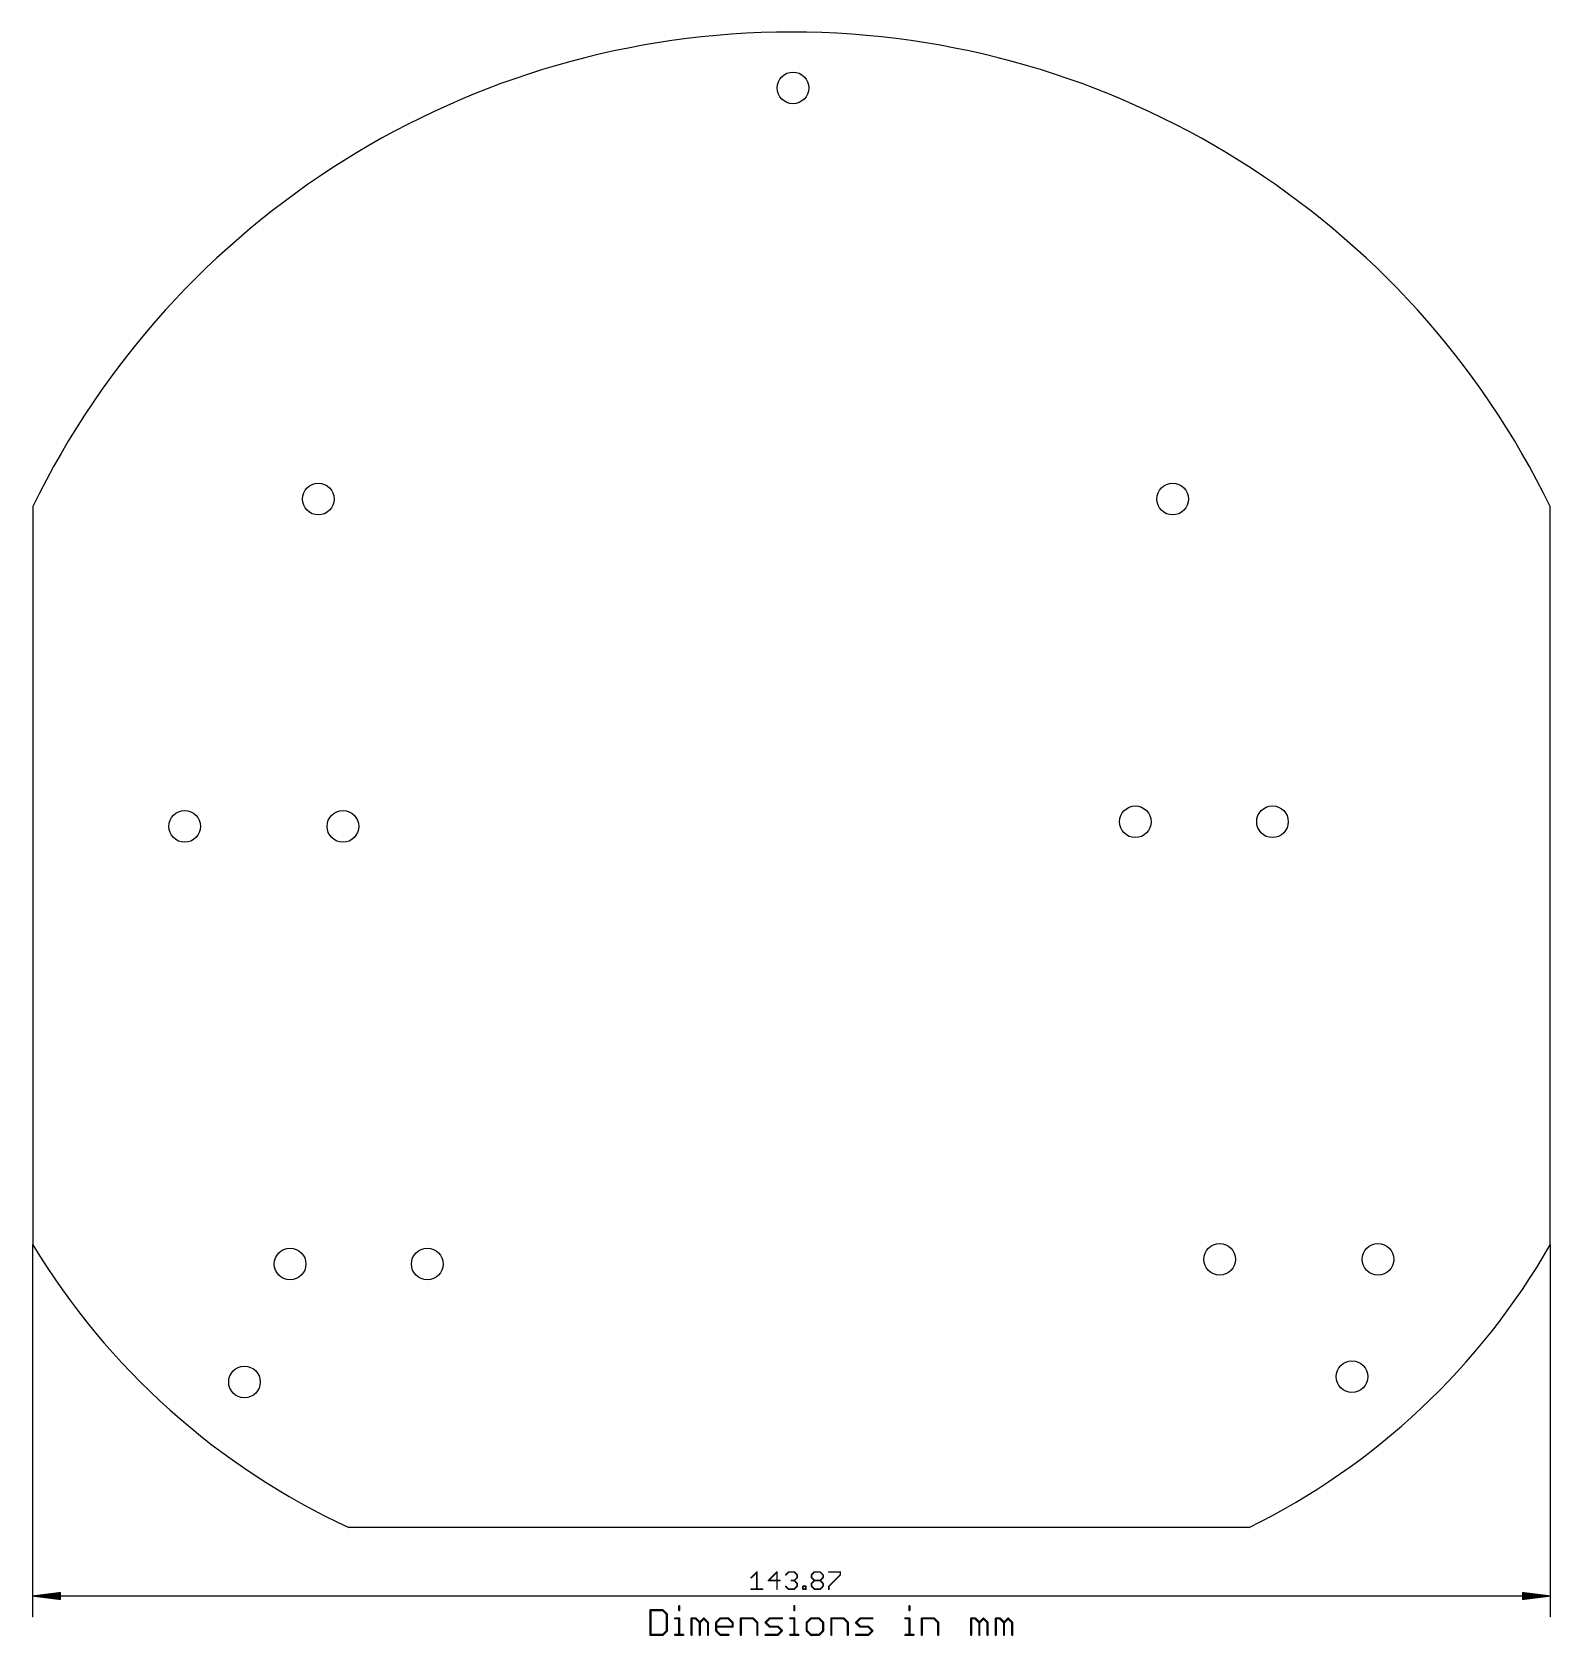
# Model space of a CAD drawing. Extents: x -2 to 142, y -7 to 145.
import ezdxf

# ---------------------------------------------------------------- set-up
doc = ezdxf.new("R2010")
doc.units = 0
doc.layers.add('20', color=53, linetype='CONTINUOUS')

msp = doc.modelspace()

# ---------------------------------------------------------------- linework, layer by layer
at = {"layer": '20'}
for p, q in [((-2.0739, 100.2906), (-2.0739, 30.2908)), ((141.8011, 30.2908), (141.8011, 100.2906)), ((113.2416, 3.4762), (27.9077, 3.4762))]:
    msp.add_line(p, q, dxfattribs=at)
for points, const_width in [([(-2.0739, 30.2908), (-2.0739, -4.9726)], 0.13), ([(141.8011, 30.2908), (141.8011, -4.9726)], 0.13), ([(66.0392, -1.2872), (66.5815, -0.7449)], 0.1524), ([(66.5815, -0.7449), (66.5815, -2.3719)], 0.1524), ([(68.4898, -0.7449), (67.6763, -1.5584)], 0.1524), ([(67.6763, -1.5584), (68.761, -1.5584)], 0.1524), ([(68.4898, -2.3719), (68.4898, -0.7449)], 0.1524), ([(69.3135, -1.0161), (69.5847, -0.7449)], 0.1524), ([(69.5847, -0.7449), (70.127, -0.7449)], 0.1524), ([(70.127, -1.5584), (69.8558, -1.5584)], 0.1524), ([(70.127, -0.7449), (70.3982, -1.0161)], 0.1524), ([(70.3982, -1.2872), (70.127, -1.5584)], 0.1524), ([(70.127, -1.5584), (70.3982, -1.8296)], 0.1524), ([(70.3982, -1.0161), (70.3982, -1.2872)], 0.1524), ([(71.7692, -1.0161), (72.0404, -0.7449)], 0.1524), ([(71.7692, -1.2872), (71.7692, -1.0161)], 0.1524), ([(72.0404, -1.5584), (71.7692, -1.2872)], 0.1524), ([(71.7692, -1.8296), (72.0404, -1.5584)], 0.1524), ([(72.0404, -0.7449), (72.5827, -0.7449)], 0.1524), ([(72.0404, -1.5584), (72.5827, -1.5584)], 0.1524), ([(72.5827, -0.7449), (72.8539, -1.0161)], 0.1524), ([(72.8539, -1.2872), (72.5827, -1.5584)], 0.1524), ([(72.5827, -1.5584), (72.8539, -1.8296)], 0.1524), ([(72.8539, -1.0161), (72.8539, -1.2872)], 0.1524), ([(73.4064, -0.7449), (74.491, -0.7449)], 0.1524), ([(74.491, -1.0161), (73.4064, -2.1007)], 0.1524), ([(74.491, -0.7449), (74.491, -1.0161)], 0.1524), ([(-2.0089, -3.0226), (0.5261, -2.7034)], 0.13), ([(-2.0089, -3.0226), (0.5261, -2.7626)], 0.13), ([(-2.0089, -3.0226), (0.5261, -2.8926)], 0.13), ([(141.7361, -3.0226), (-2.0089, -3.0226)], 0.13), ([(0.5261, -3.3418), (-2.0089, -3.0226)], 0.13), ([(0.5261, -3.1526), (-2.0089, -3.0226)], 0.13), ([(0.5261, -3.2826), (-2.0089, -3.0226)], 0.13), ([(0.5261, -2.7034), (0.5261, -3.3418)], 0.13), ([(66.0392, -2.3719), (67.1238, -2.3719)], 0.1524), ([(69.5847, -2.3719), (69.3135, -2.1007)], 0.1524), ([(70.127, -2.3719), (69.5847, -2.3719)], 0.1524), ([(70.3982, -2.1007), (70.127, -2.3719)], 0.1524), ([(70.3982, -1.8296), (70.3982, -2.1007)], 0.1524), ([(70.9507, -2.3719), (70.9507, -2.1007)], 0.1524), ([(70.9507, -2.1007), (71.2218, -2.1007)], 0.1524), ([(71.2218, -2.3719), (70.9507, -2.3719)], 0.1524), ([(71.2218, -2.1007), (71.2218, -2.3719)], 0.1524), ([(71.7692, -2.1007), (71.7692, -1.8296)], 0.1524), ([(72.0404, -2.3719), (71.7692, -2.1007)], 0.1524), ([(72.5827, -2.3719), (72.0404, -2.3719)], 0.1524), ([(72.8539, -2.1007), (72.5827, -2.3719)], 0.1524), ([(72.8539, -1.8296), (72.8539, -2.1007)], 0.1524), ([(73.4064, -2.1007), (73.4064, -2.3719)], 0.1524), ([(141.7361, -3.0226), (139.2011, -2.7034)], 0.13), ([(139.2011, -2.7034), (139.2011, -3.3418)], 0.13), ([(141.7361, -3.0226), (139.2011, -2.7626)], 0.13), ([(141.7361, -3.0226), (139.2011, -2.8926)], 0.13), ([(139.2011, -3.3418), (141.7361, -3.0226)], 0.13), ([(139.2011, -3.1526), (141.7361, -3.0226)], 0.13), ([(139.2011, -3.2826), (141.7361, -3.0226)], 0.13), ([(56.4896, -4.3668), (56.4896, -6.7056)], 0.2032), ([(57.659, -4.3668), (56.4896, -4.3668)], 0.2032), ([(58.0488, -4.7566), (57.659, -4.3668)], 0.2032), ([(59.2182, -3.977), (59.2182, -4.3668)], 0.2032), ([(70.1326, -3.977), (70.1326, -4.3668)], 0.2032), ([(81.047, -3.977), (81.047, -4.3668)], 0.2032), ([(58.0488, -6.3158), (58.0488, -4.7566)], 0.2032), ([(58.8284, -5.1464), (59.2182, -5.1464)], 0.2032), ([(59.2182, -5.1464), (59.2182, -6.7056)], 0.2032), ([(60.3876, -6.7056), (60.3876, -5.1464)], 0.2032), ([(60.3876, -5.1464), (60.7774, -5.1464)], 0.2032), ([(60.7774, -5.1464), (61.1672, -5.5362)], 0.2032), ([(61.1672, -5.5362), (61.557, -5.1464)], 0.2032), ([(61.1672, -5.5362), (61.1672, -6.7056)], 0.2032), ([(61.557, -5.1464), (61.9468, -5.5362)], 0.2032), ([(61.9468, -5.5362), (61.9468, -6.7056)], 0.2032), ([(62.7264, -5.5362), (63.1162, -5.1464)], 0.2032), ([(62.7264, -6.3158), (62.7264, -5.5362)], 0.2032), ([(64.2856, -5.926), (62.7264, -5.926)], 0.2032), ([(63.1162, -5.1464), (63.8958, -5.1464)], 0.2032), ([(63.8958, -5.1464), (64.2856, -5.5362)], 0.2032), ([(64.2856, -5.5362), (64.2856, -5.926)], 0.2032), ([(65.0652, -6.7056), (65.0652, -5.1464)], 0.2032), ([(65.0652, -5.1464), (66.2346, -5.1464)], 0.2032), ([(66.2346, -5.1464), (66.6244, -5.5362)], 0.2032), ([(66.6244, -5.5362), (66.6244, -6.7056)], 0.2032), ([(67.404, -5.5362), (67.7938, -5.1464)], 0.2032), ([(67.7938, -5.926), (67.404, -5.5362)], 0.2032), ([(67.7938, -5.1464), (68.9632, -5.1464)], 0.2032), ([(68.5734, -5.926), (67.7938, -5.926)], 0.2032), ([(68.9632, -6.3158), (68.5734, -5.926)], 0.2032), ([(69.7428, -5.1464), (70.1326, -5.1464)], 0.2032), ([(70.1326, -5.1464), (70.1326, -6.7056)], 0.2032), ([(71.6918, -5.1464), (71.302, -5.5362)], 0.2032), ([(71.302, -5.5362), (71.302, -6.3158)], 0.2032), ([(72.4714, -5.1464), (71.6918, -5.1464)], 0.2032), ([(72.8612, -5.5362), (72.4714, -5.1464)], 0.2032), ([(72.8612, -6.3158), (72.8612, -5.5362)], 0.2032), ([(73.6408, -6.7056), (73.6408, -5.1464)], 0.2032), ([(73.6408, -5.1464), (74.8102, -5.1464)], 0.2032), ([(74.8102, -5.1464), (75.2, -5.5362)], 0.2032), ([(75.2, -5.5362), (75.2, -6.7056)], 0.2032), ([(75.9796, -5.5362), (76.3694, -5.1464)], 0.2032), ([(76.3694, -5.926), (75.9796, -5.5362)], 0.2032), ([(76.3694, -5.1464), (77.5388, -5.1464)], 0.2032), ([(77.149, -5.926), (76.3694, -5.926)], 0.2032), ([(77.5388, -6.3158), (77.149, -5.926)], 0.2032), ([(80.6572, -5.1464), (81.047, -5.1464)], 0.2032), ([(81.047, -5.1464), (81.047, -6.7056)], 0.2032), ([(82.2164, -6.7056), (82.2164, -5.1464)], 0.2032), ([(82.2164, -5.1464), (83.3858, -5.1464)], 0.2032), ([(83.3858, -5.1464), (83.7756, -5.5362)], 0.2032), ([(83.7756, -5.5362), (83.7756, -6.7056)], 0.2032), ([(86.894, -6.7056), (86.894, -5.1464)], 0.2032), ([(86.894, -5.1464), (87.2838, -5.1464)], 0.2032), ([(87.2838, -5.1464), (87.6736, -5.5362)], 0.2032), ([(87.6736, -5.5362), (88.0634, -5.1464)], 0.2032), ([(87.6736, -5.5362), (87.6736, -6.7056)], 0.2032), ([(88.0634, -5.1464), (88.4532, -5.5362)], 0.2032), ([(88.4532, -5.5362), (88.4532, -6.7056)], 0.2032), ([(89.2328, -6.7056), (89.2328, -5.1464)], 0.2032), ([(89.2328, -5.1464), (89.6226, -5.1464)], 0.2032), ([(89.6226, -5.1464), (90.0123, -5.5362)], 0.2032), ([(90.0123, -5.5362), (90.4022, -5.1464)], 0.2032), ([(90.0123, -5.5362), (90.0123, -6.7056)], 0.2032), ([(90.4022, -5.1464), (90.7919, -5.5362)], 0.2032), ([(90.7919, -5.5362), (90.7919, -6.7056)], 0.2032), ([(56.4896, -6.7056), (57.659, -6.7056)], 0.2032), ([(57.659, -6.7056), (58.0488, -6.3158)], 0.2032), ([(58.8284, -6.7056), (59.608, -6.7056)], 0.2032), ([(63.1162, -6.7056), (62.7264, -6.3158)], 0.2032), ([(63.8958, -6.7056), (63.1162, -6.7056)], 0.2032), ([(67.404, -6.7056), (68.5734, -6.7056)], 0.2032), ([(68.5734, -6.7056), (68.9632, -6.3158)], 0.2032), ([(69.7428, -6.7056), (70.5224, -6.7056)], 0.2032), ([(71.302, -6.3158), (71.6918, -6.7056)], 0.2032), ([(71.6918, -6.7056), (72.4714, -6.7056)], 0.2032), ([(72.4714, -6.7056), (72.8612, -6.3158)], 0.2032), ([(75.9796, -6.7056), (77.149, -6.7056)], 0.2032), ([(77.149, -6.7056), (77.5388, -6.3158)], 0.2032), ([(80.6572, -6.7056), (81.4368, -6.7056)], 0.2032)]:
    msp.add_lwpolyline(points, dxfattribs=dict(at, const_width=const_width))
for points, const_width in [([(-2.0414, 30.2908, 1), (-2.1064, 30.2908)], 0.065), ([(141.8336, 30.2908, 1), (141.7686, 30.2908)], 0.065), ([(66.0122, -1.2603, 1), (66.0661, -1.3142)], 0.0762), ([(66.6196, -0.7449, 1), (66.5434, -0.7449)], 0.0762), ([(66.6085, -0.7719, 1), (66.5546, -0.718)], 0.0762), ([(67.6763, -1.5203, 1), (67.6763, -1.5965)], 0.0762), ([(67.6494, -1.5315, 1), (67.7033, -1.5853)], 0.0762), ([(68.5279, -0.7449, 1), (68.4517, -0.7449)], 0.0762), ([(68.5168, -0.7719, 1), (68.4629, -0.718)], 0.0762), ([(68.761, -1.5965, 1), (68.761, -1.5203)], 0.0762), ([(69.2866, -0.9891, 1), (69.3404, -1.043)], 0.0762), ([(69.5847, -0.7068, 1), (69.5847, -0.783)], 0.0762), ([(69.6116, -0.7719, 1), (69.5577, -0.718)], 0.0762), ([(69.8558, -1.5203, 1), (69.8558, -1.5965)], 0.0762), ([(70.1539, -0.718, 1), (70.1, -0.7719)], 0.0762), ([(70.1539, -1.5315, 1), (70.1, -1.5853)], 0.0762), ([(70.1, -1.5315, 1), (70.1539, -1.5853)], 0.0762), ([(70.127, -0.783, 1), (70.127, -0.7068)], 0.0762), ([(70.127, -1.5965, 1), (70.127, -1.5203)], 0.0762), ([(70.4363, -1.0161, 1), (70.3601, -1.0161)], 0.0762), ([(70.3601, -1.2872, 1), (70.4363, -1.2872)], 0.0762), ([(70.3712, -1.043, 1), (70.4251, -0.9891)], 0.0762), ([(70.4251, -1.3142, 1), (70.3712, -1.2603)], 0.0762), ([(71.8073, -1.0161, 1), (71.7311, -1.0161)], 0.0762), ([(71.7423, -0.9891, 1), (71.7962, -1.043)], 0.0762), ([(71.7962, -1.2603, 1), (71.7423, -1.3142)], 0.0762), ([(71.7311, -1.2872, 1), (71.8073, -1.2872)], 0.0762), ([(72.0404, -0.7068, 1), (72.0404, -0.783)], 0.0762), ([(72.0404, -1.5203, 1), (72.0404, -1.5965)], 0.0762), ([(72.0673, -0.7719, 1), (72.0134, -0.718)], 0.0762), ([(72.0673, -1.5853, 1), (72.0134, -1.5315)], 0.0762), ([(72.0134, -1.5853, 1), (72.0673, -1.5315)], 0.0762), ([(72.6097, -0.718, 1), (72.5558, -0.7719)], 0.0762), ([(72.6097, -1.5315, 1), (72.5558, -1.5853)], 0.0762), ([(72.5558, -1.5315, 1), (72.6097, -1.5853)], 0.0762), ([(72.5827, -0.783, 1), (72.5827, -0.7068)], 0.0762), ([(72.5827, -1.5965, 1), (72.5827, -1.5203)], 0.0762), ([(72.892, -1.0161, 1), (72.8158, -1.0161)], 0.0762), ([(72.8158, -1.2872, 1), (72.892, -1.2872)], 0.0762), ([(72.8269, -1.043, 1), (72.8808, -0.9891)], 0.0762), ([(72.8808, -1.3142, 1), (72.8269, -1.2603)], 0.0762), ([(73.4064, -0.7068, 1), (73.4064, -0.783)], 0.0762), ([(74.5291, -0.7449, 1), (74.4529, -0.7449)], 0.0762), ([(74.4529, -1.0161, 1), (74.5291, -1.0161)], 0.0762), ([(74.518, -1.043, 1), (74.4641, -0.9891)], 0.0762), ([(74.491, -0.783, 1), (74.491, -0.7068)], 0.0762), ([(-2.0089, -2.9901, 1), (-2.0089, -3.0551)], 0.065), ([(-2.0048, -2.9904, 1), (-2.013, -3.0548)], 0.065), ([(-2.0106, -2.9901, 1), (-2.0072, -3.0551)], 0.065), ([(-2.0072, -2.9901, 1), (-2.0106, -3.0551)], 0.065), ([(-2.0056, -2.9903, 1), (-2.0122, -3.0549)], 0.065), ([(-2.0122, -2.9903, 1), (-2.0056, -3.0549)], 0.065), ([(-2.013, -2.9904, 1), (-2.0048, -3.0548)], 0.065), ([(0.5586, -2.7034, 1), (0.4936, -2.7034)], 0.065), ([(0.5302, -2.7356, 1), (0.522, -2.6711)], 0.065), ([(0.5294, -2.7949, 1), (0.5228, -2.7303)], 0.065), ([(0.5278, -2.9251, 1), (0.5244, -2.8601)], 0.065), ([(66.0392, -2.3338, 1), (66.0392, -2.41)], 0.0762), ([(66.5434, -2.3719, 1), (66.6196, -2.3719)], 0.0762), ([(67.1238, -2.41, 1), (67.1238, -2.3338)], 0.0762), ([(68.4517, -2.3719, 1), (68.5279, -2.3719)], 0.0762), ([(69.3404, -2.0738, 1), (69.2866, -2.1277)], 0.0762), ([(69.5847, -2.3338, 1), (69.5847, -2.41)], 0.0762), ([(69.5577, -2.3988, 1), (69.6116, -2.345)], 0.0762), ([(70.1, -2.345, 1), (70.1539, -2.3988)], 0.0762), ([(70.127, -2.41, 1), (70.127, -2.3338)], 0.0762), ([(70.4363, -1.8296, 1), (70.3601, -1.8296)], 0.0762), ([(70.3601, -2.1007, 1), (70.4363, -2.1007)], 0.0762), ([(70.3712, -1.8565, 1), (70.4251, -1.8026)], 0.0762), ([(70.4251, -2.1277, 1), (70.3712, -2.0738)], 0.0762), ([(70.9888, -2.1007, 1), (70.9126, -2.1007)], 0.0762), ([(70.9507, -2.0626, 1), (70.9507, -2.1388)], 0.0762), ([(70.9507, -2.3338, 1), (70.9507, -2.41)], 0.0762), ([(70.9126, -2.3719, 1), (70.9888, -2.3719)], 0.0762), ([(71.2599, -2.1007, 1), (71.1837, -2.1007)], 0.0762), ([(71.1837, -2.3719, 1), (71.2599, -2.3719)], 0.0762), ([(71.2218, -2.1388, 1), (71.2218, -2.0626)], 0.0762), ([(71.2218, -2.41, 1), (71.2218, -2.3338)], 0.0762), ([(71.8073, -1.8296, 1), (71.7311, -1.8296)], 0.0762), ([(71.7423, -1.8026, 1), (71.7962, -1.8565)], 0.0762), ([(71.7962, -2.0738, 1), (71.7423, -2.1277)], 0.0762), ([(71.7311, -2.1007, 1), (71.8073, -2.1007)], 0.0762), ([(72.0404, -2.3338, 1), (72.0404, -2.41)], 0.0762), ([(72.0134, -2.3988, 1), (72.0673, -2.345)], 0.0762), ([(72.5558, -2.345, 1), (72.6097, -2.3988)], 0.0762), ([(72.5827, -2.41, 1), (72.5827, -2.3338)], 0.0762), ([(72.892, -1.8296, 1), (72.8158, -1.8296)], 0.0762), ([(72.8158, -2.1007, 1), (72.892, -2.1007)], 0.0762), ([(72.8269, -1.8565, 1), (72.8808, -1.8026)], 0.0762), ([(72.8808, -2.1277, 1), (72.8269, -2.0738)], 0.0762), ([(73.3794, -2.0738, 1), (73.4333, -2.1277)], 0.0762), ([(73.4445, -2.1007, 1), (73.3683, -2.1007)], 0.0762), ([(73.3683, -2.3719, 1), (73.4445, -2.3719)], 0.0762), ([(139.2051, -2.6711, 1), (139.197, -2.7356)], 0.065), ([(139.2336, -2.7034, 1), (139.1686, -2.7034)], 0.065), ([(139.2044, -2.7303, 1), (139.1978, -2.7949)], 0.065), ([(139.2028, -2.8601, 1), (139.1994, -2.9251)], 0.065), ([(141.7401, -3.0548, 1), (141.732, -2.9904)], 0.065), ([(141.732, -3.0548, 1), (141.7401, -2.9904)], 0.065), ([(141.7394, -3.0549, 1), (141.7328, -2.9903)], 0.065), ([(141.7328, -3.0549, 1), (141.7394, -2.9903)], 0.065), ([(141.7344, -3.0551, 1), (141.7378, -2.9901)], 0.065), ([(141.7378, -3.0551, 1), (141.7344, -2.9901)], 0.065), ([(141.7361, -3.0551, 1), (141.7361, -2.9901)], 0.065), ([(0.4936, -3.3418, 1), (0.5586, -3.3418)], 0.065), ([(0.522, -3.3741, 1), (0.5302, -3.3096)], 0.065), ([(0.5228, -3.3149, 1), (0.5294, -3.2503)], 0.065), ([(0.5244, -3.1851, 1), (0.5278, -3.1201)], 0.065), ([(56.5404, -4.3668, 1), (56.4388, -4.3668)], 0.1016), ([(56.4896, -4.316, 1), (56.4896, -4.4176)], 0.1016), ([(57.6949, -4.3309, 1), (57.6231, -4.4027)], 0.1016), ([(57.659, -4.4176, 1), (57.659, -4.316)], 0.1016), ([(59.269, -3.977, 1), (59.1674, -3.977)], 0.1016), ([(59.1674, -4.3668, 1), (59.269, -4.3668)], 0.1016), ([(70.1834, -3.977, 1), (70.0818, -3.977)], 0.1016), ([(70.0818, -4.3668, 1), (70.1834, -4.3668)], 0.1016), ([(81.0978, -3.977, 1), (80.9962, -3.977)], 0.1016), ([(80.9962, -4.3668, 1), (81.0978, -4.3668)], 0.1016), ([(139.197, -3.3096, 1), (139.2051, -3.3741)], 0.065), ([(139.1994, -3.1201, 1), (139.2028, -3.1851)], 0.065), ([(139.1978, -3.2503, 1), (139.2044, -3.3149)], 0.065), ([(139.1686, -3.3418, 1), (139.2336, -3.3418)], 0.065), ([(-2.1064, -4.9726, 1), (-2.0414, -4.9726)], 0.065), ([(58.0996, -4.7566, 1), (57.998, -4.7566)], 0.1016), ([(58.0129, -4.7925, 1), (58.0847, -4.7207)], 0.1016), ([(58.8284, -5.0956, 1), (58.8284, -5.1972)], 0.1016), ([(59.269, -5.1464, 1), (59.1674, -5.1464)], 0.1016), ([(59.2182, -5.1972, 1), (59.2182, -5.0956)], 0.1016), ([(60.4384, -5.1464, 1), (60.3368, -5.1464)], 0.1016), ([(60.3876, -5.0956, 1), (60.3876, -5.1972)], 0.1016), ([(60.8133, -5.1105, 1), (60.7415, -5.1823)], 0.1016), ([(60.7774, -5.1972, 1), (60.7774, -5.0956)], 0.1016), ([(61.218, -5.5362, 1), (61.1164, -5.5362)], 0.1016), ([(61.1313, -5.5003, 1), (61.2031, -5.5721)], 0.1016), ([(61.1313, -5.5721, 1), (61.2031, -5.5003)], 0.1016), ([(61.5929, -5.1105, 1), (61.5211, -5.1823)], 0.1016), ([(61.5929, -5.1823, 1), (61.5211, -5.1105)], 0.1016), ([(61.9976, -5.5362, 1), (61.896, -5.5362)], 0.1016), ([(61.9109, -5.5721, 1), (61.9827, -5.5003)], 0.1016), ([(62.7772, -5.5362, 1), (62.6756, -5.5362)], 0.1016), ([(62.6905, -5.5003, 1), (62.7623, -5.5721)], 0.1016), ([(62.7264, -5.8752, 1), (62.7264, -5.9768)], 0.1016), ([(63.1162, -5.0956, 1), (63.1162, -5.1972)], 0.1016), ([(63.1521, -5.1823, 1), (63.0803, -5.1105)], 0.1016), ([(63.9317, -5.1105, 1), (63.8599, -5.1823)], 0.1016), ([(63.8958, -5.1972, 1), (63.8958, -5.0956)], 0.1016), ([(64.3364, -5.5362, 1), (64.2348, -5.5362)], 0.1016), ([(64.2348, -5.926, 1), (64.3364, -5.926)], 0.1016), ([(64.2497, -5.5721, 1), (64.3215, -5.5003)], 0.1016), ([(64.2856, -5.9768, 1), (64.2856, -5.8752)], 0.1016), ([(65.116, -5.1464, 1), (65.0144, -5.1464)], 0.1016), ([(65.0652, -5.0956, 1), (65.0652, -5.1972)], 0.1016), ([(66.2705, -5.1105, 1), (66.1987, -5.1823)], 0.1016), ([(66.2346, -5.1972, 1), (66.2346, -5.0956)], 0.1016), ([(66.6752, -5.5362, 1), (66.5736, -5.5362)], 0.1016), ([(66.5885, -5.5721, 1), (66.6603, -5.5003)], 0.1016), ([(67.4399, -5.5003, 1), (67.3681, -5.5721)], 0.1016), ([(67.3681, -5.5003, 1), (67.4399, -5.5721)], 0.1016), ([(67.7938, -5.0956, 1), (67.7938, -5.1972)], 0.1016), ([(67.7938, -5.8752, 1), (67.7938, -5.9768)], 0.1016), ([(67.8297, -5.1823, 1), (67.7579, -5.1105)], 0.1016), ([(67.7579, -5.9619, 1), (67.8297, -5.8901)], 0.1016), ([(68.6093, -5.8901, 1), (68.5375, -5.9619)], 0.1016), ([(68.5734, -5.9768, 1), (68.5734, -5.8752)], 0.1016), ([(68.9632, -5.1972, 1), (68.9632, -5.0956)], 0.1016), ([(69.7428, -5.0956, 1), (69.7428, -5.1972)], 0.1016), ([(70.1834, -5.1464, 1), (70.0818, -5.1464)], 0.1016), ([(70.1326, -5.1972, 1), (70.1326, -5.0956)], 0.1016), ([(71.3528, -5.5362, 1), (71.2512, -5.5362)], 0.1016), ([(71.2661, -5.5003, 1), (71.3379, -5.5721)], 0.1016), ([(71.6918, -5.0956, 1), (71.6918, -5.1972)], 0.1016), ([(71.7277, -5.1823, 1), (71.6559, -5.1105)], 0.1016), ([(72.5073, -5.1105, 1), (72.4355, -5.1823)], 0.1016), ([(72.4714, -5.1972, 1), (72.4714, -5.0956)], 0.1016), ([(72.912, -5.5362, 1), (72.8104, -5.5362)], 0.1016), ([(72.8253, -5.5721, 1), (72.8971, -5.5003)], 0.1016), ([(73.6916, -5.1464, 1), (73.59, -5.1464)], 0.1016), ([(73.6408, -5.0956, 1), (73.6408, -5.1972)], 0.1016), ([(74.8461, -5.1105, 1), (74.7743, -5.1823)], 0.1016), ([(74.8102, -5.1972, 1), (74.8102, -5.0956)], 0.1016), ([(75.2508, -5.5362, 1), (75.1492, -5.5362)], 0.1016), ([(75.1641, -5.5721, 1), (75.2359, -5.5003)], 0.1016), ([(76.0155, -5.5003, 1), (75.9437, -5.5721)], 0.1016), ([(75.9437, -5.5003, 1), (76.0155, -5.5721)], 0.1016), ([(76.3694, -5.0956, 1), (76.3694, -5.1972)], 0.1016), ([(76.3694, -5.8752, 1), (76.3694, -5.9768)], 0.1016), ([(76.4053, -5.1823, 1), (76.3334, -5.1105)], 0.1016), ([(76.3334, -5.9619, 1), (76.4053, -5.8901)], 0.1016), ([(77.1849, -5.8901, 1), (77.113, -5.9619)], 0.1016), ([(77.149, -5.9768, 1), (77.149, -5.8752)], 0.1016), ([(77.5388, -5.1972, 1), (77.5388, -5.0956)], 0.1016), ([(80.6572, -5.0956, 1), (80.6572, -5.1972)], 0.1016), ([(81.0978, -5.1464, 1), (80.9962, -5.1464)], 0.1016), ([(81.047, -5.1972, 1), (81.047, -5.0956)], 0.1016), ([(82.2672, -5.1464, 1), (82.1656, -5.1464)], 0.1016), ([(82.2164, -5.0956, 1), (82.2164, -5.1972)], 0.1016), ([(83.4217, -5.1105, 1), (83.3498, -5.1823)], 0.1016), ([(83.3858, -5.1972, 1), (83.3858, -5.0956)], 0.1016), ([(83.8264, -5.5362, 1), (83.7248, -5.5362)], 0.1016), ([(83.7396, -5.5721, 1), (83.8115, -5.5003)], 0.1016), ([(86.9448, -5.1464, 1), (86.8432, -5.1464)], 0.1016), ([(86.894, -5.0956, 1), (86.894, -5.1972)], 0.1016), ([(87.3197, -5.1105, 1), (87.2478, -5.1823)], 0.1016), ([(87.2838, -5.1972, 1), (87.2838, -5.0956)], 0.1016), ([(87.6376, -5.5003, 1), (87.7095, -5.5721)], 0.1016), ([(87.7244, -5.5362, 1), (87.6228, -5.5362)], 0.1016), ([(87.6376, -5.5721, 1), (87.7095, -5.5003)], 0.1016), ([(88.0993, -5.1105, 1), (88.0274, -5.1823)], 0.1016), ([(88.0993, -5.1823, 1), (88.0274, -5.1105)], 0.1016), ([(88.504, -5.5362, 1), (88.4024, -5.5362)], 0.1016), ([(88.4172, -5.5721, 1), (88.4891, -5.5003)], 0.1016), ([(89.2836, -5.1464, 1), (89.182, -5.1464)], 0.1016), ([(89.2328, -5.0956, 1), (89.2328, -5.1972)], 0.1016), ([(89.6585, -5.1105, 1), (89.5866, -5.1823)], 0.1016), ([(89.6226, -5.1972, 1), (89.6226, -5.0956)], 0.1016), ([(89.9764, -5.5003, 1), (90.0483, -5.5721)], 0.1016), ([(90.0631, -5.5362, 1), (89.9616, -5.5362)], 0.1016), ([(89.9764, -5.5721, 1), (90.0483, -5.5003)], 0.1016), ([(90.4381, -5.1105, 1), (90.3662, -5.1823)], 0.1016), ([(90.4381, -5.1823, 1), (90.3662, -5.1105)], 0.1016), ([(90.8427, -5.5362, 1), (90.7412, -5.5362)], 0.1016), ([(90.756, -5.5721, 1), (90.8279, -5.5003)], 0.1016), ([(141.7686, -4.9726, 1), (141.8336, -4.9726)], 0.065), ([(56.4896, -6.6548, 1), (56.4896, -6.7564)], 0.1016), ([(56.4388, -6.7056, 1), (56.5404, -6.7056)], 0.1016), ([(57.6231, -6.6697, 1), (57.6949, -6.7415)], 0.1016), ([(57.659, -6.7564, 1), (57.659, -6.6548)], 0.1016), ([(57.998, -6.3158, 1), (58.0996, -6.3158)], 0.1016), ([(58.0847, -6.3517, 1), (58.0129, -6.2799)], 0.1016), ([(58.8284, -6.6548, 1), (58.8284, -6.7564)], 0.1016), ([(59.1674, -6.7056, 1), (59.269, -6.7056)], 0.1016), ([(59.608, -6.7564, 1), (59.608, -6.6548)], 0.1016), ([(60.3368, -6.7056, 1), (60.4384, -6.7056)], 0.1016), ([(61.1164, -6.7056, 1), (61.218, -6.7056)], 0.1016), ([(61.896, -6.7056, 1), (61.9976, -6.7056)], 0.1016), ([(62.7623, -6.2799, 1), (62.6905, -6.3517)], 0.1016), ([(62.6756, -6.3158, 1), (62.7772, -6.3158)], 0.1016), ([(63.1162, -6.6548, 1), (63.1162, -6.7564)], 0.1016), ([(63.0803, -6.7415, 1), (63.1521, -6.6697)], 0.1016), ([(63.8958, -6.7564, 1), (63.8958, -6.6548)], 0.1016), ([(65.0144, -6.7056, 1), (65.116, -6.7056)], 0.1016), ([(66.5736, -6.7056, 1), (66.6752, -6.7056)], 0.1016), ([(67.404, -6.6548, 1), (67.404, -6.7564)], 0.1016), ([(68.5375, -6.6697, 1), (68.6093, -6.7415)], 0.1016), ([(68.5734, -6.7564, 1), (68.5734, -6.6548)], 0.1016), ([(68.9991, -6.3517, 1), (68.9273, -6.2799)], 0.1016), ([(68.9273, -6.3517, 1), (68.9991, -6.2799)], 0.1016), ([(69.7428, -6.6548, 1), (69.7428, -6.7564)], 0.1016), ([(70.0818, -6.7056, 1), (70.1834, -6.7056)], 0.1016), ([(70.5224, -6.7564, 1), (70.5224, -6.6548)], 0.1016), ([(71.3379, -6.2799, 1), (71.2661, -6.3517)], 0.1016), ([(71.2512, -6.3158, 1), (71.3528, -6.3158)], 0.1016), ([(71.6918, -6.6548, 1), (71.6918, -6.7564)], 0.1016), ([(71.6559, -6.7415, 1), (71.7277, -6.6697)], 0.1016), ([(72.4355, -6.6697, 1), (72.5073, -6.7415)], 0.1016), ([(72.4714, -6.7564, 1), (72.4714, -6.6548)], 0.1016), ([(72.8104, -6.3158, 1), (72.912, -6.3158)], 0.1016), ([(72.8971, -6.3517, 1), (72.8253, -6.2799)], 0.1016), ([(73.59, -6.7056, 1), (73.6916, -6.7056)], 0.1016), ([(75.1492, -6.7056, 1), (75.2508, -6.7056)], 0.1016), ([(75.9796, -6.6548, 1), (75.9796, -6.7564)], 0.1016), ([(77.113, -6.6697, 1), (77.1849, -6.7415)], 0.1016), ([(77.149, -6.7564, 1), (77.149, -6.6548)], 0.1016), ([(77.5747, -6.3517, 1), (77.5028, -6.2799)], 0.1016), ([(77.5028, -6.3517, 1), (77.5747, -6.2799)], 0.1016), ([(80.6572, -6.6548, 1), (80.6572, -6.7564)], 0.1016), ([(80.9962, -6.7056, 1), (81.0978, -6.7056)], 0.1016), ([(81.4368, -6.7564, 1), (81.4368, -6.6548)], 0.1016), ([(82.1656, -6.7056, 1), (82.2672, -6.7056)], 0.1016), ([(83.7248, -6.7056, 1), (83.8264, -6.7056)], 0.1016), ([(86.8432, -6.7056, 1), (86.9448, -6.7056)], 0.1016), ([(87.6228, -6.7056, 1), (87.7244, -6.7056)], 0.1016), ([(88.4024, -6.7056, 1), (88.504, -6.7056)], 0.1016), ([(89.182, -6.7056, 1), (89.2836, -6.7056)], 0.1016), ([(89.9616, -6.7056, 1), (90.0631, -6.7056)], 0.1016), ([(90.7412, -6.7056, 1), (90.8427, -6.7056)], 0.1016)]:
    msp.add_lwpolyline(points, format="xyb", dxfattribs=dict(at, const_width=const_width))
for centre in [(70, 140), (25, 101), (106, 101), (102.4678, 70.398), (115.4678, 70.398), (12.3272, 69.9588), (27.3272, 69.9588), (22.3272, 28.4588), (35.3272, 28.4588), (110.4678, 28.898), (125.4678, 28.898), (18, 17.28), (123, 17.78)]:
    msp.add_circle(centre, 1.5, dxfattribs=at)
for centre, radius, start, end in [((69.8636, 65.2907), 80, 25.9444, 154.0556), ((56.6941, 65.8315), 68.6791, 211.164, 245.2195), ((83.7441, 63.5093), 66.8885, 296.1674, 330.2231)]:
    msp.add_arc(centre, radius, start, end, dxfattribs=at)

doc.saveas('drawing.dxf')
